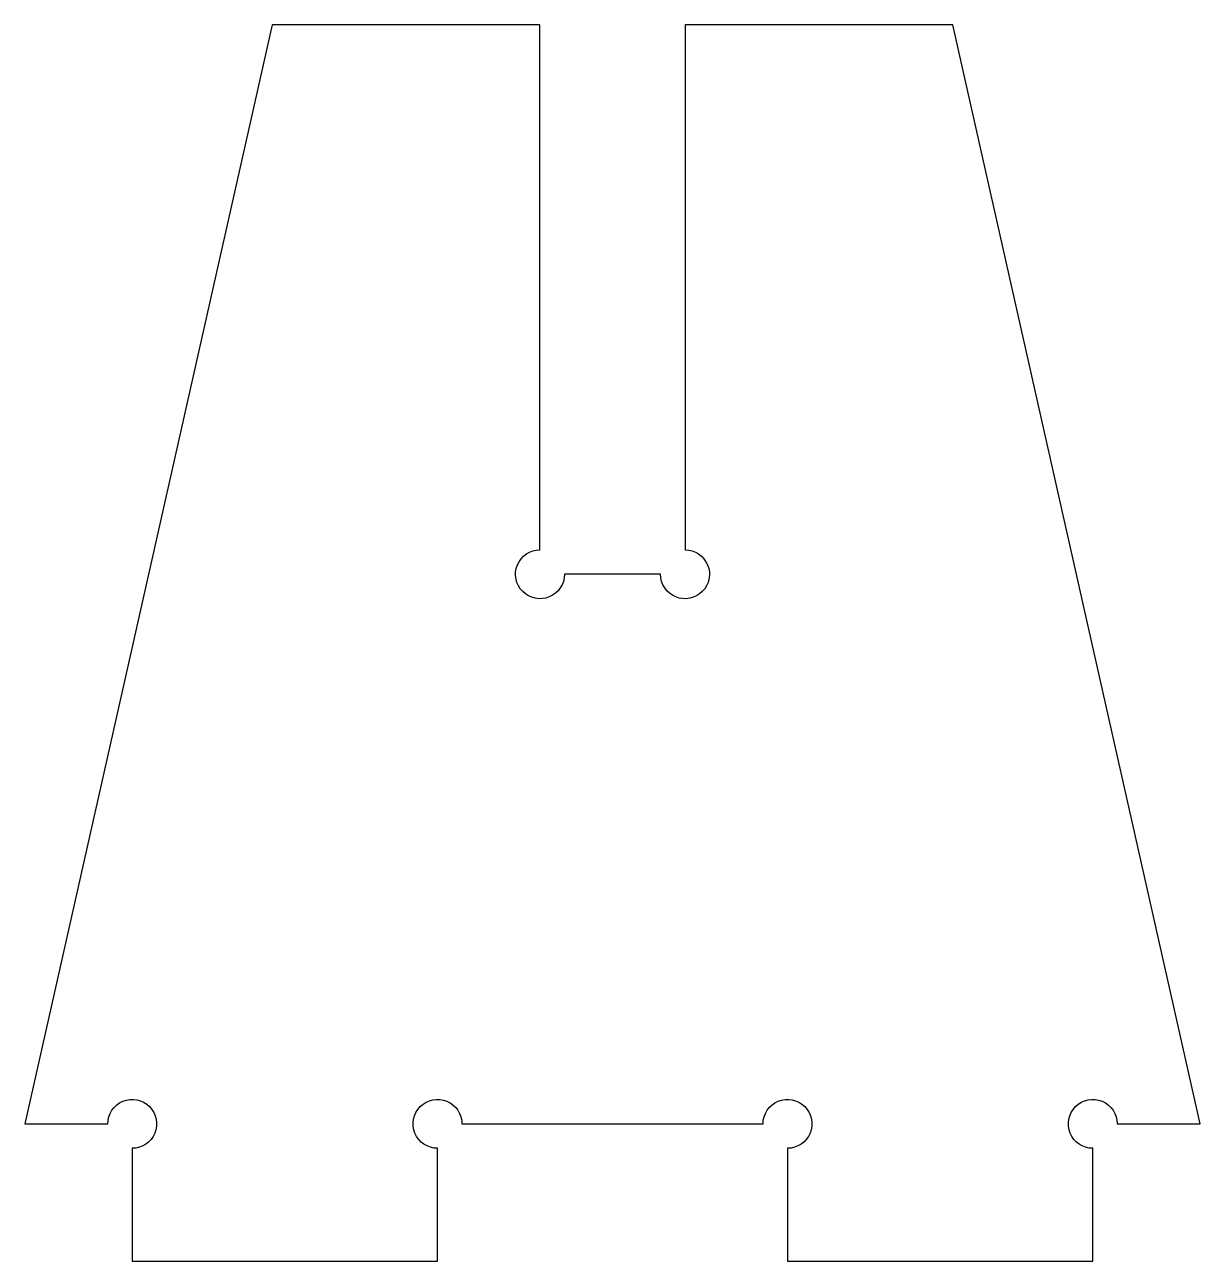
# Model space of a CAD drawing. Header units: millimetres. Extents: x 0 to 154, y 0 to 162.
import ezdxf

# ---------------------------------------------------------------- set-up
doc = ezdxf.new("R2010")
doc.units = ezdxf.units.MM
doc.layers.add('CUT', color=1, linetype='Continuous')

msp = doc.modelspace()

# ---------------------------------------------------------------- linework, layer by layer
at = {"layer": 'CUT'}
msp.add_lwpolyline([(0, 18), (10.88, 18, -2.414214), (14.08, 14.8), (14.08, 0), (54.08, 0), (54.08, 14.8, -2.414214), (57.28, 18), (96.72, 18, -2.414214), (99.92, 14.8), (99.92, 0), (139.92, 0), (139.92, 14.8, -2.414214), (143.12, 18), (154, 18), (121.6, 162), (86.5, 162), (86.5, 93.2, -2.414214), (83.3, 90), (70.7, 90, -2.414214), (67.5, 93.2), (67.5, 162), (32.4, 162)], format="xyb", close=True, dxfattribs=at)

doc.saveas('drawing.dxf')
